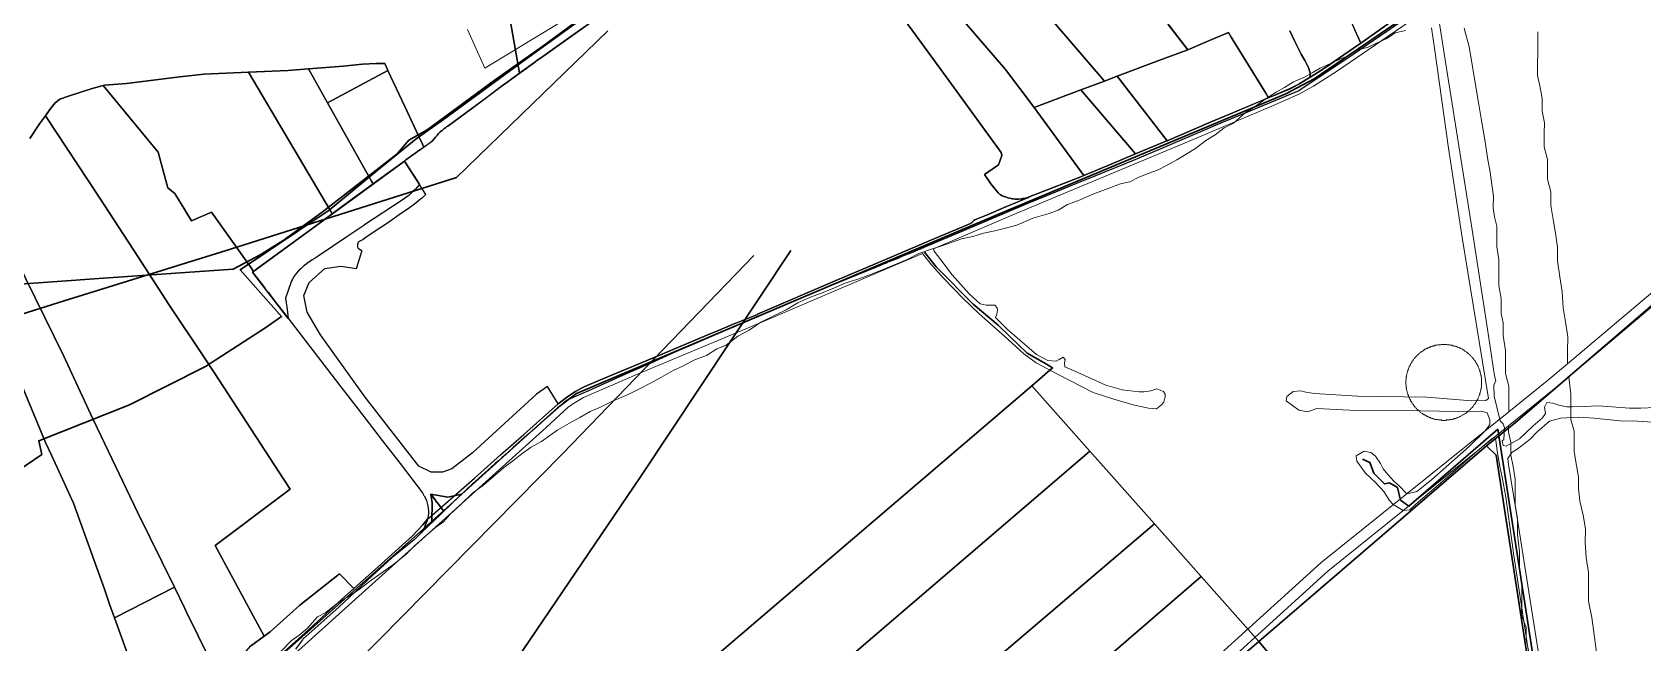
# Model space of a CAD drawing. Header units: metres. Extents: x 3 to 1027712, y 40 to 4430649.
# Drawn here: x 507104 to 508884, y 4406152 to 4406826 of the extents above; entities that cross this region are included whole.
import ezdxf

# ---------------------------------------------------------------- set-up
doc = ezdxf.new("R2010")
doc.units = ezdxf.units.M
doc.header["$MEASUREMENT"] = 0
doc.layers.add('A.ES.SDGC.CP.07003.cadastralparcel — CadastralParcel', color=1, linetype='Continuous')
for name, color, linetype, lineweight in [('Carreteras_5_km', 2, 'Continuous', 30), ('Cauces_artificiales_5_km', 141, 'Continuous', 30), ('Lineas_electricas_5_km', 1, 'Continuous', 30), ('Tuberias_distribucion_agua_ABAQUA', 5, 'Continuous', 30)]:
    doc.layers.add(name, color=color, linetype=linetype, lineweight=lineweight)
for name, color, linetype, lineweight, true_color in [('Gasoductors_5_km', 7, 'Continuous', 30, 0x990087), ('Habitats_5_km', 7, 'Continuous', 9, 0xbefad2), ('Humedales_5_km', 7, 'Continuous', 9, 0xdbcafc), ('Itinerarios_Espacios_naturales_Protegidos_5_km', 7, 'Continuous', 30, 0x3800b0)]:
    doc.layers.add(name, color=color, linetype=linetype, lineweight=lineweight, true_color=true_color)

msp = doc.modelspace()

# ---------------------------------------------------------------- linework, layer by layer
at = {"layer": 'A.ES.SDGC.CP.07003.cadastralparcel — CadastralParcel', "color": 7, "linetype": 'Continuous', "flags": 128}
for points in [[(507570.3, 4407194.9), (507642.8, 4406780.9), (507628.9, 4406770.7), (507627.7, 4406769.8), (507622.6, 4406766.1), (507606.5, 4406754.2), (507590, 4406742), (507588.5, 4406740.9), (507563.4, 4406722.6), (507562.2, 4406721.7), (507561.3, 4406721.1), (507559.2, 4406719.5), (507557.2, 4406717.8), (507556.4, 4406717.1), (507555.2, 4406716.1), (507553.3, 4406714.2), (507552.2, 4406713), (507551.6, 4406712.3), (507549.9, 4406710.3), (507548.2, 4406708.2), (507546.7, 4406706.1), (507543.5, 4406703.8), (507536.9, 4406699.1), (507535.4, 4406702.4), (507531.6, 4406710.9), (507516.2, 4406744.2), (507497.3, 4406783.9), (507496.9, 4406784.9), (507494, 4406791.7), (507484.4, 4406791.8), (507469.2, 4406791.1), (507447.7, 4406788.9), (507409.5, 4406785.7), (507387, 4406783.8), (507343.3, 4406782), (507318.5, 4406781), (507294, 4406779.8), (507267.3, 4406776.8), (507208.2, 4406769.6), (507183.9, 4406767.9), (507182.5, 4406767.5), (507170.6, 4406764), (507144.3, 4406755.6), (507134.6, 4406752.2), (507129.4, 4406748.2), (507123.6, 4406740.9), (507118.7, 4406733.9), (507112.3, 4406725), (507101.7, 4406708.8)], [(507730.5, 4406843.4), (507699.7, 4406821.6), (507665.9, 4406797.7), (507661.9, 4406794.8), (507661, 4406794.1), (507660.8, 4406794), (507642.8, 4406780.9), (507570.3, 4407194.9)], [(507934.2, 4407023.6), (508108.6, 4406785.2), (508175.3, 4406693.3), (508176.1, 4406690), (508172.2, 4406679.6), (508156.8, 4406669.1), (508163.8, 4406658.9), (508171.8, 4406648.7), (508173.1, 4406647.6), (508173.2, 4406647.4), (508174.8, 4406646.4), (508176.4, 4406645.5), (508178.2, 4406644.8), (508179, 4406644.6), (508181.9, 4406643.5), (508182.5, 4406643.3), (508186.2, 4406642.4), (508187.8, 4406642.1), (508188.4, 4406642), (508190.7, 4406641.8), (508192.1, 4406641.8), (508194.3, 4406641.8), (508197.8, 4406642.2), (508199, 4406642.4), (508204.2, 4406643.3), (508188.5, 4406636.7), (508181, 4406633.5), (508172.7, 4406630), (508160.7, 4406625), (508146.2, 4406618.9), (508144.9, 4406618.3), (508144.5, 4406617.7), (508144, 4406617.1), (508143.5, 4406616.5), (508143, 4406616), (508142.4, 4406615.6), (508141.8, 4406615.2), (508141.2, 4406614.8), (508140.5, 4406614.5), (508097.5, 4406596.4), (508087, 4406592), (508022.1, 4406564.4), (507994.1, 4406552.6), (507906, 4406514.6), (507905.7, 4406514.4), (507878.2, 4406503.2), (507860, 4406495.7), (507856, 4406494.1), (507791.6, 4406466.9), (507732.2, 4406442.1), (507715.1, 4406434.9), (507709.8, 4406432.2), (507704.6, 4406429.3), (507699.6, 4406426.1), (507694.7, 4406422.7), (507690, 4406419), (507685.7, 4406415.7), (507673.7, 4406434.7), (507661.6, 4406426.5), (507590.7, 4406361.5), (507568.1, 4406343.8), (507557.7, 4406340.1), (507545.1, 4406340.3), (507531.6, 4406346.9), (507472.2, 4406423.2), (507422.8, 4406491.9), (507407.9, 4406516.8), (507404.3, 4406535.4), (507410.4, 4406549.8), (507427.7, 4406565.2), (507445.2, 4406567.9), (507462.6, 4406565.2), (507468.6, 4406583.9), (507468.7, 4406584.2), (507464.9, 4406586.8), (507464.7, 4406587.2), (507464.4, 4406587.7), (507464.2, 4406588.3), (507464, 4406588.8), (507463.9, 4406589.4), (507464.2, 4406592), (507464.2, 4406592.7), (507464.4, 4406593.3), (507464.6, 4406594), (507465, 4406594.5), (507465.4, 4406595), (507465.9, 4406595.5), (507466.5, 4406595.8), (507469.5, 4406597.4), (507471.7, 4406599.1), (507480, 4406604.6), (507496.8, 4406615.8), (507512.5, 4406626.6), (507519.6, 4406631.4), (507526.6, 4406636.6), (507533.4, 4406642), (507535.5, 4406643.8), (507538.7, 4406646.5), (507539.2, 4406647), (507539.2, 4406647), (507532.1, 4406658.1), (507515.5, 4406683.8), (507517.1, 4406685.1), (507546.7, 4406706.1), (507548.2, 4406708.2), (507549.9, 4406710.3), (507551.6, 4406712.3), (507553.3, 4406714.2), (507555.2, 4406716.1), (507557.2, 4406717.8), (507559.2, 4406719.5), (507561.3, 4406721.1), (507562.2, 4406721.7), (507563.4, 4406722.6), (507590, 4406742), (507622.6, 4406766.1), (507627.7, 4406769.8), (507660.8, 4406794), (507661, 4406794.1), (507661.9, 4406794.8), (507665.9, 4406797.7), (507727.3, 4406841.1)], [(508134.2, 4406837.9), (508180.1, 4406785.2), (508211.6, 4406743), (508266.4, 4406667.9), (508263.2, 4406666.5), (508215.8, 4406647.9), (508206.2, 4406644.2), (508204.2, 4406643.3), (508199, 4406642.4), (508197.8, 4406642.2), (508194.3, 4406641.8), (508192.1, 4406641.8), (508190.7, 4406641.8), (508188.4, 4406642), (508187.8, 4406642.1), (508186.2, 4406642.4), (508182.5, 4406643.3), (508181.9, 4406643.5), (508179, 4406644.6), (508178.2, 4406644.8), (508176.4, 4406645.5), (508174.8, 4406646.4), (508173.2, 4406647.4), (508173.1, 4406647.6), (508171.8, 4406648.7), (508163.8, 4406658.9), (508156.8, 4406669.1), (508172.2, 4406679.6), (508176.1, 4406690), (508175.3, 4406693.3), (508108.6, 4406785.2), (507934.2, 4407023.6)], [(508705.2, 4406898), (508564.1, 4406801.6), (508504.2, 4406761.6), (508418.1, 4406725.8), (508411.7, 4406723.1), (508405.9, 4406720.6), (508354.1, 4406698.6), (508322.9, 4406685.4), (508269.4, 4406663.5), (508266.5, 4406662.3), (508250.3, 4406655.6), (508235.2, 4406649.4), (508203.7, 4406636.5), (508175.9, 4406624.7), (508134.4, 4406607.2), (508091.7, 4406589.2), (508090.4, 4406588.7), (508089.2, 4406588.1), (508087.9, 4406587.6), (508086.6, 4406587), (508081.7, 4406585), (508081.6, 4406584.9), (508079.6, 4406584.1), (508075.1, 4406582.3), (508071.9, 4406581), (508066.3, 4406578.7), (508060.8, 4406576.4), (508052.2, 4406572.9), (508050, 4406572), (508048.1, 4406571.2), (508046, 4406570.4), (508039.9, 4406567.9), (508036.4, 4406566.4), (507962.8, 4406536.3), (507930.4, 4406522.4), (507905.5, 4406511.6), (507900.3, 4406509.4), (507879.4, 4406500.4), (507863.6, 4406493.6), (507841.5, 4406484.1), (507813.9, 4406472.2), (507788, 4406460.7), (507756.6, 4406446.8), (507733.8, 4406436.7), (507723.1, 4406431.9), (507718.4, 4406429.8), (507711.4, 4406426.7), (507705.4, 4406424), (507699.7, 4406421.5), (507694.9, 4406419.4), (507667.2, 4406395.1), (507662, 4406390.4), (507657.2, 4406386.2), (507653.9, 4406383.2), (507635.9, 4406367.3), (507630.7, 4406362.7), (507628.4, 4406360.6), (507626.9, 4406359.3), (507625.7, 4406358.2), (507624, 4406356.8), (507623.4, 4406356.2), (507622.8, 4406355.7), (507621.6, 4406354.6), (507620.5, 4406353.6), (507619.1, 4406352.4), (507617.8, 4406351.2), (507616.4, 4406350), (507614.9, 4406348.7), (507613.7, 4406347.6), (507611.5, 4406345.6), (507590.8, 4406327.3), (507576.5, 4406313.6), (507557.7, 4406295.5), (507555.8, 4406293.7), (507541.6, 4406280.1), (507534.2, 4406273), (507536.4, 4406275.8), (507537.1, 4406277.3), (507540.4, 4406285.6), (507541.1, 4406288.1), (507543.4, 4406290.1), (507552.3, 4406297.9), (507593.2, 4406333.5), (507621.6, 4406359.5), (507647.7, 4406381.9), (507685.7, 4406415.7), (507690, 4406419), (507694.7, 4406422.7), (507699.6, 4406426.1), (507704.6, 4406429.3), (507709.8, 4406432.2), (507715.1, 4406434.9), (507732.2, 4406442.1), (507791.6, 4406466.9), (507856, 4406494.1), (507860, 4406495.7), (507878.2, 4406503.2), (507905.7, 4406514.4), (507906, 4406514.6), (507994.1, 4406552.6), (508022.1, 4406564.4), (508087, 4406592), (508097.5, 4406596.4), (508140.5, 4406614.5), (508141.2, 4406614.8), (508141.8, 4406615.2), (508142.4, 4406615.6), (508143, 4406616), (508143.5, 4406616.5), (508144, 4406617.1), (508144.5, 4406617.7), (508144.9, 4406618.3), (508146.2, 4406618.9), (508160.7, 4406625), (508172.7, 4406630), (508181, 4406633.5), (508188.5, 4406636.7), (508204.2, 4406643.3), (508206.2, 4406644.2), (508215.8, 4406647.9), (508263.2, 4406666.5), (508266.4, 4406667.9), (508266.4, 4406667.9), (508296.9, 4406680.6), (508323.5, 4406691.7), (508356.6, 4406705.5), (508358.6, 4406706.4), (508407.3, 4406727.2), (508426.9, 4406735.4), (508465.9, 4406751.8), (508494.5, 4406763.7), (508503.5, 4406768.4), (508517.6, 4406777.1), (508532.5, 4406786.5), (508570.7, 4406812.7), (508572.6, 4406814.1), (508625.7, 4406851.8)], [(508494.3, 4406827.7), (508496.9, 4406822.2), (508499.8, 4406816.1), (508503.1, 4406809.3), (508506.8, 4406802.1), (508510.9, 4406795.1), (508511, 4406794.8), (508511.3, 4406794.2), (508511.7, 4406793.4), (508512, 4406792.7), (508512.3, 4406792.1), (508512.6, 4406791.5), (508512.9, 4406791), (508513.2, 4406790.4), (508513.5, 4406789.8), (508513.8, 4406789.3), (508514.1, 4406788.7), (508514.4, 4406788.1), (508514.6, 4406787.4), (508514.9, 4406786.7), (508515.2, 4406786), (508515.5, 4406785.1), (508515.7, 4406784.3), (508516, 4406783.4), (508516.2, 4406782.6), (508516.4, 4406781.8), (508516.6, 4406781.2), (508516.8, 4406780.5), (508516.9, 4406779.8), (508516.9, 4406779.4), (508516.9, 4406779.1), (508516.8, 4406778.3), (508516.7, 4406777.5), (508516.6, 4406776.5), (508516.6, 4406776.4), (508504.2, 4406768.9), (508494.7, 4406764), (508494.6, 4406763.9), (508470.7, 4406753.8), (508467.6, 4406758.9), (508429.6, 4406820.9), (508426.4, 4406826), (508410.7, 4406819.2), (508400.4, 4406814.8), (508381.5, 4406806.6), (508381.5, 4406806.6), (508359.9, 4406834.8)], [(508565.8, 4406829.4), (508572.6, 4406814.1), (508570.7, 4406812.7), (508532.5, 4406786.5), (508517.6, 4406777.1), (508516.6, 4406776.4), (508516.6, 4406776.5), (508516.7, 4406777.5), (508516.8, 4406778.3), (508516.9, 4406779.1), (508516.9, 4406779.4), (508516.9, 4406779.8), (508516.8, 4406780.5), (508516.6, 4406781.2), (508516.4, 4406781.8), (508516.2, 4406782.6), (508516, 4406783.4), (508515.7, 4406784.3), (508515.5, 4406785.1), (508515.2, 4406786), (508514.9, 4406786.7), (508514.6, 4406787.4), (508514.4, 4406788.1), (508514.1, 4406788.7), (508513.8, 4406789.3), (508513.5, 4406789.8), (508513.2, 4406790.4), (508512.9, 4406791), (508512.6, 4406791.5), (508512.3, 4406792.1), (508512, 4406792.7), (508511.7, 4406793.4), (508511.3, 4406794.2), (508511, 4406794.8), (508510.9, 4406795.1), (508506.8, 4406802.1), (508503.1, 4406809.3), (508499.8, 4406816.1), (508496.9, 4406822.2), (508494.3, 4406827.7)], [(507101.7, 4406708.8), (507112.3, 4406725), (507118.7, 4406733.9), (507178.2, 4406644), (507221.5, 4406577.5), (507255, 4406525.4), (507293.7, 4406467.5), (507305.1, 4406450.1), (507382.3, 4406332.2), (507389.4, 4406321.4), (507380.5, 4406314.7), (507306.3, 4406259.3), (507360.5, 4406158.9), (507345.5, 4406148)], [(507313.6, 4406106.5), (507274.8, 4406185.4), (507272.9, 4406189.4), (507261.3, 4406213.1), (507220.6, 4406296), (507175.9, 4406389.2), (507171.2, 4406399), (507138.6, 4406468.9), (507076.3, 4406595.8)], [(507071.1, 4406488.4), (507118.9, 4406373.1), (507125.4, 4406359), (507149.7, 4406306), (507184.1, 4406210.9), (507189.6, 4406194.3), (507195.1, 4406179.1), (507207.6, 4406144.7), (507251.1, 4406025), (507245.2, 4406019.8), (507232.7, 4406007.3), (507226.4, 4405999.4), (507226.2, 4405999.2), (507214.1, 4405988.6), (507211.2, 4405986), (507209, 4405982.6), (507193.6, 4405958.7), (507152.8, 4405893.5), (507121.6, 4405844.2), (507076.3, 4405933.7)], [(507362.9, 4406124.2), (507401.6, 4406158.7), (507445.9, 4406199.4), (507459.5, 4406211.5), (507490.2, 4406238.8), (507524.4, 4406270), (507535.9, 4406281.8), (507541.1, 4406288.1), (507540.4, 4406285.6), (507537.1, 4406277.3), (507536.4, 4406275.8), (507534.2, 4406273), (507526.7, 4406265.8), (507501.5, 4406245.7), (507484.1, 4406229.3), (507480.1, 4406225.6), (507449, 4406196.6), (507443.5, 4406191.4), (507403.2, 4406155.5), (507402.8, 4406154.9), (507395.3, 4406144.5)]]:
    msp.add_lwpolyline(points, dxfattribs=at)
for points in [[(508636.1, 4406859.2), (508625.7, 4406851.8), (508572.6, 4406814.1), (508523.3, 4406925.3), (508795.8, 4406960.6), (508810, 4406964.4), (508909.7, 4407011.4), (508919.3, 4407015.8), (508916.4, 4407011.3), (508905.6, 4407004.8), (508892.1, 4406996.3), (508880.1, 4406990.8), (508861.7, 4406982.6), (508848.2, 4406976.4), (508809.1, 4406958.9), (508755.4, 4406935.8), (508733.7, 4406923.7), (508725.8, 4406919.7), (508716, 4406914.5), (508702.3, 4406906.5), (508689.9, 4406898.5), (508676.6, 4406889.4), (508641.1, 4406864.5), (508636.1, 4406859.2)], [(508135.9, 4406839.2), (508155.8, 4406854.5), (508172.2, 4406866.5), (508184.1, 4406872.2), (508199.3, 4406877.4), (508289.3, 4406772.2), (508263.4, 4406762.5), (508211.6, 4406743), (508180.1, 4406785.2), (508134.2, 4406837.9), (508134.8, 4406838.3), (508135.9, 4406839.2)], [(508289.3, 4406772.2), (508199.3, 4406877.4), (508200.1, 4406877.7), (508208, 4406879.2), (508224.2, 4406877.7), (508249.1, 4406873.7), (508267.2, 4406871.5), (508284.8, 4406870.8), (508286.9, 4406870.7), (508292.8, 4406870.5), (508301.3, 4406870.1), (508316.6, 4406870.7), (508332.7, 4406870.5), (508381.5, 4406806.6), (508349.4, 4406794.9), (508303.3, 4406777.5), (508289.3, 4406772.2)], [(508381.5, 4406806.6), (508400.4, 4406814.8), (508410.7, 4406819.2), (508426.4, 4406826), (508429.6, 4406820.9), (508467.6, 4406758.9), (508470.7, 4406753.8), (508426.9, 4406735.4), (508407.3, 4406727.2), (508358.6, 4406706.4), (508303.3, 4406777.5), (508349.4, 4406794.9), (508381.5, 4406806.6)], [(507243.4, 4406693.8), (507182.5, 4406767.5), (507183.9, 4406767.9), (507208.2, 4406769.6), (507267.3, 4406776.8), (507294, 4406779.8), (507318.5, 4406781), (507343.3, 4406782), (507433.7, 4406629), (507435.8, 4406625.6), (507414.4, 4406609.9), (507355, 4406566.5), (507348.9, 4406562), (507346.2, 4406565.9), (507302.2, 4406627.3), (507280.3, 4406617.8), (507267.8, 4406638.5), (507262.3, 4406647.4), (507262.1, 4406647.6), (507254.1, 4406654.3), (507250.9, 4406666.3), (507243.4, 4406693.8)], [(507433.7, 4406629), (507343.3, 4406782), (507387, 4406783.8), (507409.5, 4406785.7), (507430.6, 4406748.2), (507479.2, 4406661.8), (507481, 4406658.7), (507468.9, 4406649.8), (507435.8, 4406625.6), (507433.7, 4406629)], [(507430.6, 4406748.2), (507409.5, 4406785.7), (507447.7, 4406788.9), (507469.2, 4406791.1), (507484.4, 4406791.8), (507494, 4406791.7), (507496.9, 4406784.9), (507497.3, 4406783.9), (507430.6, 4406748.2)], [(507479.2, 4406661.8), (507430.6, 4406748.2), (507497.3, 4406783.9), (507516.2, 4406744.2), (507531.6, 4406710.9), (507535.4, 4406702.4), (507536.9, 4406699.1), (507536.5, 4406698.8), (507529.7, 4406694), (507517.1, 4406685.1), (507515.5, 4406683.8), (507490.6, 4406665.7), (507481, 4406658.7), (507479.2, 4406661.8)], [(507537.3, 4406314.2), (507538.8, 4406311.5), (507539.9, 4406308.8), (507540.9, 4406306), (507541.5, 4406303.1), (507542, 4406300.2), (507542.2, 4406297.2), (507542.1, 4406294.8), (507541.8, 4406291.4), (507541.2, 4406288.5), (507541.1, 4406288.1), (507535.9, 4406281.8), (507524.4, 4406270), (507490.2, 4406238.8), (507459.5, 4406211.5), (507443.8, 4406227.7), (507399.8, 4406193.1), (507367.2, 4406163.8), (507360.5, 4406158.9), (507306.3, 4406259.3), (507380.5, 4406314.7), (507389.4, 4406321.4), (507382.3, 4406332.2), (507305.1, 4406450.1), (507293.7, 4406467.5), (507255, 4406525.4), (507221.5, 4406577.5), (507178.2, 4406644), (507118.7, 4406733.9), (507123.6, 4406740.9), (507129.4, 4406748.2), (507134.6, 4406752.2), (507144.3, 4406755.6), (507170.6, 4406764), (507182.5, 4406767.5), (507243.4, 4406693.8), (507250.9, 4406666.3), (507254.1, 4406654.3), (507262.1, 4406647.6), (507262.3, 4406647.4), (507267.8, 4406638.5), (507280.3, 4406617.8), (507302.2, 4406627.3), (507346.2, 4406565.9), (507348.9, 4406562), (507347.8, 4406561.2), (507357.2, 4406549), (507361, 4406544.1), (507362.2, 4406542.5), (507365.2, 4406538.7), (507367.9, 4406535.1), (507373.6, 4406527.8), (507379.1, 4406520.6), (507380.8, 4406518.5), (507382, 4406517), (507395.3, 4406499.7), (507439.2, 4406442.6), (507470.6, 4406401.8), (507480.2, 4406389.3), (507491, 4406375.3), (507510.7, 4406349.6), (507535.6, 4406317.3), (507537.2, 4406314.4), (507537.3, 4406314.2)], [(508266.4, 4406667.9), (508211.6, 4406743), (508263.4, 4406762.5), (508323.5, 4406691.7), (508296.9, 4406680.6), (508266.4, 4406667.9)], [(508323.5, 4406691.7), (508263.4, 4406762.5), (508289.3, 4406772.2), (508303.3, 4406777.5), (508358.6, 4406706.4), (508356.6, 4406705.5), (508323.5, 4406691.7)], [(507387.2, 4406510.1), (507347.8, 4406561.2), (507515.5, 4406683.8), (507529.2, 4406662.6), (507532.1, 4406658.1), (507531.9, 4406657.7), (507529.8, 4406655.2), (507527.7, 4406652.9), (507525.4, 4406650.6), (507523.1, 4406648.4), (507520.7, 4406646.3), (507518.2, 4406644.3), (507515.6, 4406642.4), (507512.9, 4406640.7), (507471.6, 4406613.3), (507470.7, 4406612.7), (507452, 4406600.2), (507420.2, 4406578.7), (507416.8, 4406576.7), (507413.5, 4406574.7), (507410.5, 4406572.6), (507410.3, 4406572.5), (507407.2, 4406570.2), (507405.3, 4406568.6), (507404.2, 4406567.7), (507401.3, 4406565), (507398.6, 4406562.5), (507396.1, 4406559.7), (507393.8, 4406556.7), (507391.8, 4406553.5), (507390.8, 4406551.6), (507387.1, 4406540.9), (507384.2, 4406532.5), (507385.9, 4406519.9), (507387.2, 4406510.1)], [(507012.8, 4406615.7), (507012.5, 4406620), (507012.4, 4406623.7), (507044.1, 4406650.2), (507047.7, 4406653.6), (507076.3, 4406595.8), (507138.6, 4406468.9), (507171.2, 4406399), (507175.9, 4406389.2), (507220.6, 4406296), (507261.3, 4406213.1), (507195.1, 4406179.1), (507189.6, 4406194.3), (507184.1, 4406210.9), (507149.7, 4406306), (507125.4, 4406359), (507118.9, 4406373.1), (507071.1, 4406488.4), (507012.8, 4406615.7)], [(507322.6, 4406088.1), (507313.6, 4406106.5), (507319.1, 4406114.1), (507333.8, 4406134.4), (507345.5, 4406148), (507360.5, 4406158.9), (507367.2, 4406163.8), (507399.8, 4406193.1), (507443.8, 4406227.7), (507459.5, 4406211.5), (507445.9, 4406199.4), (507401.6, 4406158.7), (507362.9, 4406124.2), (507328.5, 4406093.3), (507322.6, 4406088.1)], [(507207.6, 4406144.7), (507195.1, 4406179.1), (507261.3, 4406213.1), (507272.9, 4406189.4), (507274.8, 4406185.4), (507313.6, 4406106.5), (507322.6, 4406088.1), (507288.3, 4406057.6), (507251.1, 4406025), (507207.6, 4406144.7)]]:
    msp.add_lwpolyline(points, close=True, dxfattribs=at)
at = {"layer": 'Carreteras_5_km'}
for p, q in [((508521, 4406774.7, 1.3), (508649.6, 4406862.7, 1.1)), ((508086.3, 4406588.6, 1), (508178.4, 4406627.9, 0.8)), ((507558.7, 4406297.5, 1.1), (507544.8, 4406316, 0.9)), ((507558.7, 4406297.5, 1.1), (507579, 4406315.7, 1.2)), ((507546, 4406285.9, 1.1), (507558.7, 4406297.5, 1.1))]:
    msp.add_line(p, q, dxfattribs=at)
for points in [[(508178.4, 4406627.9, 0.8), (508441.5, 4406738, 0.8), (508490, 4406758.2, 1), (508521, 4406774.7, 1.3)], [(507579, 4406315.7, 1.2), (507684.8, 4406411.4, 1.2), (507705.9, 4406426.9, 1.3), (508086.3, 4406588.6, 1)], [(507544.8, 4406316, 0.9), (507546.4, 4406306.2, 1), (507546, 4406285.9, 1.1)], [(507579, 4406315.7, 1.2), (507563.6, 4406312.6, 1), (507544.8, 4406316, 0.9)], [(507321.4, 4406086, 0.9), (507539.9, 4406280.5, 1.2), (507546, 4406285.9, 1.1)]]:
    msp.add_polyline3d(points, dxfattribs=at)
at = {"layer": 'Cauces_artificiales_5_km'}
for points in [[(507149.3, 4405022.5, 3.2), (507170.2, 4405042.2, 3.3), (507219, 4405084.6, 3.3), (507443.7, 4405277.5, 3.3), (507607.1, 4405416.5, 3.3), (507687.4, 4405488.5, 3.3), (507714.1, 4405512.5, 3.3), (507763.8, 4405555.2, 3.3), (507812.7, 4405597.1, 3.3), (507839.3, 4405619.9, 3.3), (507918.7, 4405688.1, 3.3), (507995.9, 4405754.3, 3.3), (508071.8, 4405819.5, 3.2), (508151.1, 4405887.6, 3.2), (508226.9, 4405952.7, 3.2), (508460.1, 4406153.1, 3.2), (508711.7, 4406369.2, 3.2), (508724.9, 4406379.9, 3.2), (508743.7, 4406395, 3.2), (508999.9, 4406614.8, 3.2), (509005.6, 4406619.7, 3.2)], [(508090.3, 4406583.4, 3.3), (508091.8, 4406581.5, 3.3), (508103.2, 4406567, 3.3), (508104.7, 4406565.5, 3.3), (508104.7, 4406565.5, 3.3), (508144.3, 4406525.6, 3.3), (508171.7, 4406502.4, 3.3), (508184.8, 4406490.1, 3.3), (508184.8, 4406490.1, 3.3), (508204.1, 4406471.8, 3.3), (508220.8, 4406462, 3.3), (508220.8, 4406462, 3.3), (508222.1, 4406461.2, 3.3), (508222.2, 4406461.2, 3.3), (508232.1, 4406455.4, 3.3), (508209.1, 4406435.7, 3.3), (507563.6, 4405884, 3.1)], [(508209.1, 4406435.7, 3.3), (508273.2, 4406363.5, 4.2), (508344.7, 4406283.1, 2.9), (508396.4, 4406224.8, 2.7), (508460.1, 4406153.1, 2.8), (508596.5, 4405991.2, 3.1)], [(508883.2, 4405314.6, 2.8), (508767.8, 4406064, 3.2), (508765.7, 4406077.8, 3.2), (508757.7, 4406130, 3.2), (508722.5, 4406358.8, 3.2), (508711.7, 4406369.2, 2.5)], [(508273.2, 4406363.5, 4.2), (507748.8, 4405914, 3.1), (507628.7, 4405809, 2.8), (507502.3, 4405698.4, 2.6), (507428.2, 4405633.6, 2.4)], [(508344.7, 4406283.1, 2.9), (507696.3, 4405731.2, 2.4), (507569, 4405622.9, 2.4), (507491.6, 4405557, 2.3)], [(508396.4, 4406224.8, 2.7), (507750.7, 4405668.5, 2.2), (507624.6, 4405559.8, 2.2), (507545.6, 4405491.7, 2.1)]]:
    msp.add_polyline3d(points, dxfattribs=at)
at = {"layer": 'Gasoductors_5_km'}
msp.add_lwpolyline([(507023.6, 4406543.2), (507177.7, 4406554.2), (507326.1, 4406564.5), (507356.2, 4406580.4), (507381.6, 4406596.3), (507424.5, 4406627.4), (507507.5, 4406691.8), (507520.6, 4406707), (507540.7, 4406718.4), (507614.8, 4406772.8), (507668.4, 4406810.7), (507710.5, 4406841.8)], dxfattribs=at)
at = {"layer": 'Habitats_5_km'}
for points in [[(507709.4, 4406850.4), (507604.4, 4406786.4), (507585.4, 4406829.4)], [(507378.8, 4406142.2), (507390.3, 4406153.7), (507399.2, 4406160), (507408.1, 4406167.6), (507419.6, 4406180.3), (507428.6, 4406185.3), (507440.1, 4406194.2), (507454.1, 4406203.1), (507465.6, 4406210.7), (507477.1, 4406219.5), (507494.9, 4406232.2), (507503.8, 4406238.5), (507516.6, 4406248.7), (507526.8, 4406258.8), (507539.6, 4406270.2), (507549.8, 4406279.1), (507558.7, 4406285.4), (507566.4, 4406294.3), (507577.9, 4406304.5), (507590.7, 4406317.1), (507603.4, 4406326), (507613.6, 4406334.9), (507625.1, 4406345), (507635.3, 4406352.6), (507646.8, 4406361.5), (507655.8, 4406367.8), (507667.2, 4406374.1), (507676.2, 4406380.5), (507685.1, 4406386.8), (507697.9, 4406394.4), (507709.3, 4406400.7), (507720.8, 4406407.1), (507732.3, 4406412.1), (507745, 4406418.4), (507762.9, 4406426), (507775.6, 4406432.4), (507788.4, 4406438.7), (507799.8, 4406445), (507812.6, 4406452.6), (507824.1, 4406457.7), (507835.5, 4406464), (507849.6, 4406469), (507861, 4406476.6), (507871.2, 4406480.4), (507884, 4406490.6), (507896.7, 4406496.9), (507909.5, 4406505.8), (507924.8, 4406513.3), (507937.6, 4406519.7), (507950.3, 4406527.3), (507964.3, 4406533.6), (507978.3, 4406538.6), (507991.1, 4406543.7), (508002.6, 4406548.8), (508017.8, 4406553.8), (508031.9, 4406558.9), (508047.2, 4406565.2), (508059.9, 4406570.2), (508071.4, 4406575.3), (508084.1, 4406581.6), (508098.1, 4406586.7), (508109.6, 4406590.4), (508121.1, 4406594.2), (508131.3, 4406598), (508144, 4406600.5), (508155.5, 4406604.3), (508168.2, 4406606.8), (508178.4, 4406609.4), (508192.4, 4406613.1), (508210.2, 4406620.7), (508228.1, 4406625.8), (508238.3, 4406629.6), (508248.5, 4406635.9), (508262.5, 4406640.9), (508276.5, 4406647.3), (508290.5, 4406652.3), (508307.1, 4406658.6), (508317.3, 4406661.1), (508327.5, 4406666.2), (508337.7, 4406670), (508347.9, 4406673.8), (508358.1, 4406678.8), (508369.5, 4406685.2), (508379.7, 4406691.5), (508389.9, 4406697.8), (508401.4, 4406706.7), (508411.6, 4406713), (508421.8, 4406720.6), (508432, 4406725.7), (508444.8, 4406737.1), (508455, 4406743.4), (508469.1, 4406753.6), (508479.3, 4406759.9), (508488.2, 4406765), (508498.4, 4406771.3), (508509.9, 4406776.3), (508518.8, 4406781.4), (508527.7, 4406786.5), (508539.2, 4406791.5), (508549.4, 4406796.6), (508559.6, 4406800.4), (508568.5, 4406806.7), (508580, 4406809.2), (508590.2, 4406814.3), (508601.6, 4406819.3), (508610.6, 4406825.7), (508622, 4406828.2)], [(508686.9, 4406830.6), (508692.6, 4406810.1), (508695.8, 4406790.6), (508699.9, 4406765.8), (508703.1, 4406746.5), (508706.5, 4406726.5), (508710, 4406705), (508712.9, 4406687.6), (508715.6, 4406671.7), (508717.5, 4406658), (508719.3, 4406645), (508719.2, 4406632.3), (508720.5, 4406622.1), (508723, 4406611.9), (508722.9, 4406599.2), (508722.9, 4406589.1), (508725.4, 4406575.1), (508725.3, 4406561.1), (508725.3, 4406545.9), (508727.7, 4406531.9), (508727.7, 4406515.4), (508730.2, 4406505.2), (508730.1, 4406491.2), (508732.6, 4406474.7), (508732.5, 4406459.4), (508732.5, 4406449.3), (508736.3, 4406435.3), (508736.2, 4406425.1), (508736.2, 4406412.4), (508736.2, 4406406.7), (508528.5, 4406239.9), (508334.5, 4406063.9)], [(508768.3, 4406826.6), (508768.3, 4406815.2), (508768.3, 4406803.7), (508768.2, 4406791), (508768.2, 4406778.3), (508770.7, 4406766.9), (508773.1, 4406752.9), (508773.1, 4406738.9), (508775.6, 4406726.2), (508775.5, 4406714.8), (508775.5, 4406699.5), (508779.2, 4406685.5), (508779.2, 4406675.4), (508779.2, 4406663.9), (508782.9, 4406649.9), (508782.9, 4406634.7), (508785.3, 4406619.4), (508787.8, 4406604.2), (508790.3, 4406588.9), (508790.3, 4406573.7), (508792.7, 4406555.9), (508795.2, 4406539.4), (508796.4, 4406521.6), (508798.9, 4406506.3), (508801.4, 4406489.8), (508801.3, 4406473.3), (508801.3, 4406460.6), (508801.3, 4406460), (508778.6, 4406440.9), (508736.2, 4406406.7), (508736.2, 4406412.4), (508736.2, 4406425.1), (508736.3, 4406435.3), (508732.5, 4406449.3), (508732.5, 4406459.4), (508732.6, 4406474.7), (508730.1, 4406491.2), (508730.2, 4406505.2), (508727.7, 4406515.4), (508727.7, 4406531.9), (508725.3, 4406545.9), (508725.3, 4406561.1), (508725.4, 4406575.1), (508722.9, 4406589.1), (508722.9, 4406599.2), (508723, 4406611.9), (508720.5, 4406622.1), (508719.2, 4406632.3), (508719.3, 4406645), (508717.5, 4406658), (508715.6, 4406671.7), (508712.9, 4406687.6), (508710, 4406705), (508706.5, 4406726.5), (508703.1, 4406746.5), (508699.9, 4406765.8), (508695.8, 4406790.6), (508692.6, 4406810.1), (508686.9, 4406830.6)], [(508334.5, 4406063.9), (508528.5, 4406239.9), (508736.2, 4406406.7), (508778.6, 4406440.9), (508801.3, 4406460), (509008.6, 4406634.9)], [(509016.3, 4406625.9), (508802.5, 4406445.5), (508786.2, 4406431.9), (508736.1, 4406391.5), (508536.3, 4406230.9), (508342.3, 4406054.9)], [(508758, 4406143), (508755.5, 4406155.7), (508755.6, 4406168.4), (508750.5, 4406182.4), (508750.6, 4406196.4), (508750.7, 4406214.1), (508748.2, 4406233.2), (508748.3, 4406252.3), (508745.8, 4406271.3), (508745.9, 4406289.1), (508743.4, 4406304.4), (508743.4, 4406318.4), (508743.5, 4406332.3), (508741, 4406346.3), (508738.5, 4406359), (508738.6, 4406373), (508736.1, 4406384.5), (508736.1, 4406391.5), (508786.2, 4406431.9), (508802.5, 4406445.5), (508802.5, 4406445.3), (508804.9, 4406426.2), (508804.9, 4406412.3), (508804.8, 4406398.3), (508808.6, 4406385.6), (508808.5, 4406372.9), (508808.5, 4406362.7), (508811, 4406347.4), (508813.5, 4406334.7), (508813.4, 4406322), (508814.7, 4406308), (508818.4, 4406292.8), (508820.9, 4406277.5), (508820.8, 4406262.3), (508822, 4406245.8), (508824.5, 4406229.2), (508824.5, 4406214), (508824.4, 4406197.5), (508828.1, 4406179.7), (508830.6, 4406160.6), (508834.3, 4406132.6)], [(508342.3, 4406054.9), (508536.3, 4406230.9), (508736.1, 4406391.5), (508736.1, 4406384.5), (508738.6, 4406373), (508738.5, 4406359), (508741, 4406346.3), (508743.5, 4406332.3), (508743.4, 4406318.4), (508743.4, 4406304.4), (508745.9, 4406289.1), (508745.8, 4406271.3), (508748.3, 4406252.3), (508748.2, 4406233.2), (508750.7, 4406214.1), (508750.6, 4406196.4), (508750.5, 4406182.4), (508755.6, 4406168.4), (508755.5, 4406155.7), (508758, 4406143)]]:
    msp.add_lwpolyline(points, dxfattribs=at)
for points in [[(508665.1, 4406397.4), (508665.9, 4406397.4), (508666.6, 4406397.4), (508667.3, 4406397.9), (508668.1, 4406397.9), (508668.8, 4406397.9), (508669.5, 4406397.9), (508670.2, 4406397.9), (508671, 4406397.9), (508671.7, 4406398.4), (508672.4, 4406398.4), (508673.1, 4406398.4), (508673.8, 4406398.4), (508674.6, 4406398.9), (508675.3, 4406398.9), (508676, 4406399.4), (508676.6, 4406399.4), (508677.4, 4406399.4), (508678.1, 4406399.9), (508678.7, 4406399.9), (508679.4, 4406400.4), (508680.1, 4406400.4), (508680.8, 4406400.9), (508681.5, 4406401.4), (508682.1, 4406401.4), (508682.8, 4406401.9), (508683.4, 4406401.9), (508684.1, 4406402.4), (508684.7, 4406402.9), (508685.3, 4406403.4), (508686, 4406403.4), (508686.6, 4406403.9), (508687.2, 4406404.4), (508687.8, 4406404.9), (508688.4, 4406404.9), (508689, 4406405.4), (508689.6, 4406405.9), (508690.2, 4406406.4), (508690.8, 4406406.9), (508691.3, 4406407.4), (508691.9, 4406407.9), (508692.4, 4406408.4), (508693, 4406408.9), (508693.5, 4406409.4), (508694, 4406409.9), (508694.5, 4406410.4), (508695, 4406410.9), (508695.5, 4406411.4), (508696, 4406411.9), (508696.5, 4406412.4), (508696.9, 4406412.9), (508697.4, 4406413.9), (508697.8, 4406414.4), (508698.3, 4406414.9), (508698.7, 4406415.4), (508699.1, 4406415.9), (508699.5, 4406416.4), (508699.9, 4406417.4), (508700.3, 4406417.9), (508700.6, 4406418.4), (508701, 4406418.9), (508701.4, 4406419.9), (508701.7, 4406420.4), (508702, 4406420.9), (508702.3, 4406421.9), (508702.6, 4406422.4), (508702.9, 4406422.9), (508703.2, 4406423.9), (508703.5, 4406424.4), (508703.7, 4406424.9), (508704, 4406425.9), (508704.2, 4406426.4), (508704.4, 4406427.4), (508704.6, 4406427.9), (508704.8, 4406428.4), (508705, 4406429.4), (508705.2, 4406429.9), (508705.4, 4406430.9), (508705.5, 4406431.4), (508705.6, 4406431.9), (508705.7, 4406432.9), (508705.9, 4406433.4), (508706, 4406434.4), (508706.1, 4406434.9), (508706.1, 4406435.9), (508706.2, 4406436.4), (508706.2, 4406437.4), (508706.2, 4406437.9), (508706.3, 4406438.9), (508706.3, 4406439.4), (508706.3, 4406439.9), (508706.2, 4406440.9), (508706.2, 4406441.4), (508706.2, 4406442.4), (508706.1, 4406442.9), (508706.1, 4406443.9), (508706, 4406444.4), (508705.9, 4406445.4), (508705.7, 4406445.9), (508705.6, 4406446.9), (508705.5, 4406447.4), (508705.4, 4406447.9), (508705.2, 4406448.9), (508705, 4406449.4), (508704.8, 4406450.4), (508704.6, 4406450.9), (508704.4, 4406451.4), (508704.2, 4406452.4), (508704, 4406452.9), (508703.7, 4406453.9), (508703.5, 4406454.4), (508703.2, 4406454.9), (508702.9, 4406455.9), (508702.6, 4406456.4), (508702.3, 4406456.9), (508702, 4406457.9), (508701.7, 4406458.4), (508701.4, 4406458.9), (508701, 4406459.9), (508700.7, 4406460.4), (508700.3, 4406460.9), (508699.9, 4406461.4), (508699.5, 4406462.4), (508699.1, 4406462.9), (508698.7, 4406463.4), (508698.3, 4406463.9), (508697.8, 4406464.4), (508697.4, 4406465.4), (508697, 4406465.9), (508696.5, 4406466.4), (508696, 4406466.9), (508695.5, 4406467.4), (508695, 4406467.9), (508694.5, 4406468.4), (508694, 4406468.9), (508693.5, 4406469.4), (508693, 4406469.9), (508692.4, 4406470.4), (508691.9, 4406470.9), (508691.3, 4406471.4), (508690.8, 4406471.9), (508690.2, 4406472.4), (508689.6, 4406472.9), (508689, 4406473.4), (508688.4, 4406473.9), (508687.8, 4406473.9), (508687.2, 4406474.4), (508686.6, 4406474.9), (508686, 4406475.4), (508685.3, 4406475.9), (508684.7, 4406475.9), (508684.1, 4406476.4), (508683.4, 4406476.9), (508682.8, 4406476.9), (508682.1, 4406477.4), (508681.5, 4406477.4), (508680.8, 4406477.9), (508680.1, 4406478.4), (508679.4, 4406478.4), (508678.7, 4406478.9), (508678.1, 4406478.9), (508677.4, 4406479.4), (508676.6, 4406479.4), (508676, 4406479.4), (508675.3, 4406479.9), (508674.6, 4406479.9), (508673.8, 4406480.4), (508673.1, 4406480.4), (508672.4, 4406480.4), (508671.7, 4406480.4), (508671, 4406480.9), (508670.2, 4406480.9), (508669.5, 4406480.9), (508668.8, 4406480.9), (508668.1, 4406480.9), (508667.3, 4406481.4), (508666.6, 4406481.4), (508665.9, 4406481.4), (508665.1, 4406481.4), (508664.4, 4406481.4), (508663.7, 4406481.4), (508663, 4406481.4), (508662.2, 4406481.4), (508661.5, 4406481.4), (508660.8, 4406480.9), (508660.1, 4406480.9), (508659.3, 4406480.9), (508658.6, 4406480.9), (508657.9, 4406480.9), (508657.2, 4406480.4), (508656.5, 4406480.4), (508655.7, 4406480.4), (508655, 4406480.4), (508654.3, 4406479.9), (508653.6, 4406479.9), (508652.9, 4406479.4), (508652.2, 4406479.4), (508651.5, 4406479.4), (508650.8, 4406478.9), (508650.1, 4406478.9), (508649.4, 4406478.4), (508648.7, 4406478.4), (508648.1, 4406477.9), (508647.4, 4406477.4), (508646.7, 4406477.4), (508646.1, 4406476.9), (508645.4, 4406476.9), (508644.8, 4406476.4), (508644.1, 4406475.9), (508643.5, 4406475.9), (508642.9, 4406475.4), (508642.3, 4406474.9), (508641.6, 4406474.4), (508641, 4406473.9), (508640.4, 4406473.9), (508639.8, 4406473.4), (508639.2, 4406472.9), (508638.7, 4406472.4), (508638.1, 4406471.9), (508637.5, 4406471.4), (508637, 4406470.9), (508636.4, 4406470.4), (508635.9, 4406469.9), (508635.4, 4406469.4), (508634.8, 4406468.9), (508634.3, 4406468.4), (508633.8, 4406467.9), (508633.3, 4406467.4), (508632.9, 4406466.9), (508632.4, 4406466.4), (508631.9, 4406465.9), (508631.5, 4406465.4), (508631, 4406464.4), (508630.6, 4406463.9), (508630.1, 4406463.4), (508629.7, 4406462.9), (508629.3, 4406462.4), (508629, 4406461.4), (508628.6, 4406460.9), (508628.2, 4406460.4), (508627.8, 4406459.9), (508627.5, 4406458.9), (508627.1, 4406458.4), (508626.8, 4406457.9), (508626.5, 4406456.9), (508626.2, 4406456.4), (508625.9, 4406455.9), (508625.6, 4406454.9), (508625.4, 4406454.4), (508625.1, 4406453.9), (508624.9, 4406452.9), (508624.6, 4406452.4), (508624.4, 4406451.4), (508624.2, 4406450.9), (508624, 4406450.4), (508623.8, 4406449.4), (508623.6, 4406448.9), (508623.5, 4406447.9), (508623.4, 4406447.4), (508623.2, 4406446.9), (508623.1, 4406445.9), (508623, 4406445.4), (508622.9, 4406444.4), (508622.8, 4406443.9), (508622.7, 4406442.9), (508622.7, 4406442.4), (508622.6, 4406441.4), (508622.6, 4406440.9), (508622.6, 4406439.9), (508622.6, 4406439.4), (508622.6, 4406438.9), (508622.6, 4406437.9), (508622.6, 4406437.4), (508622.7, 4406436.4), (508622.7, 4406435.9), (508622.8, 4406434.9), (508622.9, 4406434.4), (508623, 4406433.4), (508623.1, 4406432.9), (508623.2, 4406432.4), (508623.4, 4406431.4), (508623.5, 4406430.9), (508623.6, 4406429.9), (508623.8, 4406429.4), (508624, 4406428.4), (508624.2, 4406427.9), (508624.4, 4406427.4), (508624.6, 4406426.4), (508624.9, 4406425.9), (508625.1, 4406424.9), (508625.4, 4406424.4), (508625.6, 4406423.9), (508625.9, 4406422.9), (508626.2, 4406422.4), (508626.5, 4406421.9), (508626.8, 4406420.9), (508627.1, 4406420.4), (508627.5, 4406419.9), (508627.8, 4406418.9), (508628.2, 4406418.4), (508628.6, 4406417.9), (508629, 4406417.4), (508629.3, 4406416.4), (508629.7, 4406415.9), (508630.1, 4406415.4), (508630.6, 4406414.9), (508631, 4406414.4), (508631.5, 4406413.9), (508631.9, 4406412.9), (508632.4, 4406412.4), (508632.9, 4406411.9), (508633.3, 4406411.4), (508633.8, 4406410.9), (508634.3, 4406410.4), (508634.8, 4406409.9), (508635.4, 4406409.4), (508635.9, 4406408.9), (508636.4, 4406408.4), (508637, 4406407.9), (508637.5, 4406407.4), (508638.1, 4406406.9), (508638.7, 4406406.4), (508639.2, 4406405.9), (508639.8, 4406405.4), (508640.4, 4406404.9), (508641, 4406404.9), (508641.6, 4406404.4), (508642.2, 4406403.9), (508642.9, 4406403.4), (508643.5, 4406403.4), (508644.1, 4406402.9), (508644.8, 4406402.4), (508645.4, 4406401.9), (508646.1, 4406401.9), (508646.7, 4406401.4), (508647.4, 4406401.4), (508648.1, 4406400.9), (508648.7, 4406400.4), (508649.4, 4406400.4), (508650.1, 4406399.9), (508650.8, 4406399.9), (508651.5, 4406399.4), (508652.2, 4406399.4), (508652.9, 4406399.4), (508653.6, 4406398.9), (508654.3, 4406398.9), (508655, 4406398.4), (508655.7, 4406398.4), (508656.5, 4406398.4), (508657.1, 4406398.4), (508657.9, 4406397.9), (508658.6, 4406397.9), (508659.3, 4406397.9), (508660.1, 4406397.9), (508660.8, 4406397.9), (508661.5, 4406397.9), (508662.2, 4406397.4), (508663, 4406397.4), (508663.7, 4406397.4), (508664.4, 4406397.4)], [(508665.1, 4406397.4), (508664.4, 4406397.4), (508663.7, 4406397.4), (508663, 4406397.4), (508662.2, 4406397.4), (508661.5, 4406397.9), (508660.8, 4406397.9), (508660.1, 4406397.9), (508659.3, 4406397.9), (508658.6, 4406397.9), (508657.9, 4406397.9), (508657.1, 4406398.4), (508656.5, 4406398.4), (508655.7, 4406398.4), (508655, 4406398.4), (508654.3, 4406398.9), (508653.6, 4406398.9), (508652.9, 4406399.4), (508652.2, 4406399.4), (508651.5, 4406399.4), (508650.8, 4406399.9), (508650.1, 4406399.9), (508649.4, 4406400.4), (508648.7, 4406400.4), (508648.1, 4406400.9), (508647.4, 4406401.4), (508646.7, 4406401.4), (508646.1, 4406401.9), (508645.4, 4406401.9), (508644.8, 4406402.4), (508644.1, 4406402.9), (508643.5, 4406403.4), (508642.9, 4406403.4), (508642.2, 4406403.9), (508641.6, 4406404.4), (508641, 4406404.9), (508640.4, 4406404.9), (508639.8, 4406405.4), (508639.2, 4406405.9), (508638.7, 4406406.4), (508638.1, 4406406.9), (508637.5, 4406407.4), (508637, 4406407.9), (508636.4, 4406408.4), (508635.9, 4406408.9), (508635.4, 4406409.4), (508634.8, 4406409.9), (508634.3, 4406410.4), (508633.8, 4406410.9), (508633.3, 4406411.4), (508632.9, 4406411.9), (508632.4, 4406412.4), (508631.9, 4406412.9), (508631.5, 4406413.9), (508631, 4406414.4), (508630.6, 4406414.9), (508630.1, 4406415.4), (508629.7, 4406415.9), (508629.3, 4406416.4), (508629, 4406417.4), (508628.6, 4406417.9), (508628.2, 4406418.4), (508627.8, 4406418.9), (508627.5, 4406419.9), (508627.1, 4406420.4), (508626.8, 4406420.9), (508626.5, 4406421.9), (508626.2, 4406422.4), (508625.9, 4406422.9), (508625.6, 4406423.9), (508625.4, 4406424.4), (508625.1, 4406424.9), (508624.9, 4406425.9), (508624.6, 4406426.4), (508624.4, 4406427.4), (508624.2, 4406427.9), (508624, 4406428.4), (508623.8, 4406429.4), (508623.6, 4406429.9), (508623.5, 4406430.9), (508623.4, 4406431.4), (508623.2, 4406432.4), (508623.1, 4406432.9), (508623, 4406433.4), (508622.9, 4406434.4), (508622.8, 4406434.9), (508622.7, 4406435.9), (508622.7, 4406436.4), (508622.6, 4406437.4), (508622.6, 4406437.9), (508622.6, 4406438.9), (508622.6, 4406439.4), (508622.6, 4406439.9), (508622.6, 4406440.9), (508622.6, 4406441.4), (508622.7, 4406442.4), (508622.7, 4406442.9), (508622.8, 4406443.9), (508622.9, 4406444.4), (508623, 4406445.4), (508623.1, 4406445.9), (508623.2, 4406446.9), (508623.4, 4406447.4), (508623.5, 4406447.9), (508623.6, 4406448.9), (508623.8, 4406449.4), (508624, 4406450.4), (508624.2, 4406450.9), (508624.4, 4406451.4), (508624.6, 4406452.4), (508624.9, 4406452.9), (508625.1, 4406453.9), (508625.4, 4406454.4), (508625.6, 4406454.9), (508625.9, 4406455.9), (508626.2, 4406456.4), (508626.5, 4406456.9), (508626.8, 4406457.9), (508627.1, 4406458.4), (508627.5, 4406458.9), (508627.8, 4406459.9), (508628.2, 4406460.4), (508628.6, 4406460.9), (508629, 4406461.4), (508629.3, 4406462.4), (508629.7, 4406462.9), (508630.1, 4406463.4), (508630.6, 4406463.9), (508631, 4406464.4), (508631.5, 4406465.4), (508631.9, 4406465.9), (508632.4, 4406466.4), (508632.9, 4406466.9), (508633.3, 4406467.4), (508633.8, 4406467.9), (508634.3, 4406468.4), (508634.8, 4406468.9), (508635.4, 4406469.4), (508635.9, 4406469.9), (508636.4, 4406470.4), (508637, 4406470.9), (508637.5, 4406471.4), (508638.1, 4406471.9), (508638.7, 4406472.4), (508639.2, 4406472.9), (508639.8, 4406473.4), (508640.4, 4406473.9), (508641, 4406473.9), (508641.6, 4406474.4), (508642.3, 4406474.9), (508642.9, 4406475.4), (508643.5, 4406475.9), (508644.1, 4406475.9), (508644.8, 4406476.4), (508645.4, 4406476.9), (508646.1, 4406476.9), (508646.7, 4406477.4), (508647.4, 4406477.4), (508648.1, 4406477.9), (508648.7, 4406478.4), (508649.4, 4406478.4), (508650.1, 4406478.9), (508650.8, 4406478.9), (508651.5, 4406479.4), (508652.2, 4406479.4), (508652.9, 4406479.4), (508653.6, 4406479.9), (508654.3, 4406479.9), (508655, 4406480.4), (508655.7, 4406480.4), (508656.5, 4406480.4), (508657.2, 4406480.4), (508657.9, 4406480.9), (508658.6, 4406480.9), (508659.3, 4406480.9), (508660.1, 4406480.9), (508660.8, 4406480.9), (508661.5, 4406481.4), (508662.2, 4406481.4), (508663, 4406481.4), (508663.7, 4406481.4), (508664.4, 4406481.4), (508665.1, 4406481.4), (508665.9, 4406481.4), (508666.6, 4406481.4), (508667.3, 4406481.4), (508668.1, 4406480.9), (508668.8, 4406480.9), (508669.5, 4406480.9), (508670.2, 4406480.9), (508671, 4406480.9), (508671.7, 4406480.4), (508672.4, 4406480.4), (508673.1, 4406480.4), (508673.8, 4406480.4), (508674.6, 4406479.9), (508675.3, 4406479.9), (508676, 4406479.4), (508676.6, 4406479.4), (508677.4, 4406479.4), (508678.1, 4406478.9), (508678.7, 4406478.9), (508679.4, 4406478.4), (508680.1, 4406478.4), (508680.8, 4406477.9), (508681.5, 4406477.4), (508682.1, 4406477.4), (508682.8, 4406476.9), (508683.4, 4406476.9), (508684.1, 4406476.4), (508684.7, 4406475.9), (508685.3, 4406475.9), (508686, 4406475.4), (508686.6, 4406474.9), (508687.2, 4406474.4), (508687.8, 4406473.9), (508688.4, 4406473.9), (508689, 4406473.4), (508689.6, 4406472.9), (508690.2, 4406472.4), (508690.8, 4406471.9), (508691.3, 4406471.4), (508691.9, 4406470.9), (508692.4, 4406470.4), (508693, 4406469.9), (508693.5, 4406469.4), (508694, 4406468.9), (508694.5, 4406468.4), (508695, 4406467.9), (508695.5, 4406467.4), (508696, 4406466.9), (508696.5, 4406466.4), (508697, 4406465.9), (508697.4, 4406465.4), (508697.8, 4406464.4), (508698.3, 4406463.9), (508698.7, 4406463.4), (508699.1, 4406462.9), (508699.5, 4406462.4), (508699.9, 4406461.4), (508700.3, 4406460.9), (508700.7, 4406460.4), (508701, 4406459.9), (508701.4, 4406458.9), (508701.7, 4406458.4), (508702, 4406457.9), (508702.3, 4406456.9), (508702.6, 4406456.4), (508702.9, 4406455.9), (508703.2, 4406454.9), (508703.5, 4406454.4), (508703.7, 4406453.9), (508704, 4406452.9), (508704.2, 4406452.4), (508704.4, 4406451.4), (508704.6, 4406450.9), (508704.8, 4406450.4), (508705, 4406449.4), (508705.2, 4406448.9), (508705.4, 4406447.9), (508705.5, 4406447.4), (508705.6, 4406446.9), (508705.7, 4406445.9), (508705.9, 4406445.4), (508706, 4406444.4), (508706.1, 4406443.9), (508706.1, 4406442.9), (508706.2, 4406442.4), (508706.2, 4406441.4), (508706.2, 4406440.9), (508706.3, 4406439.9), (508706.3, 4406439.4), (508706.3, 4406438.9), (508706.2, 4406437.9), (508706.2, 4406437.4), (508706.2, 4406436.4), (508706.1, 4406435.9), (508706.1, 4406434.9), (508706, 4406434.4), (508705.9, 4406433.4), (508705.7, 4406432.9), (508705.6, 4406431.9), (508705.5, 4406431.4), (508705.4, 4406430.9), (508705.2, 4406429.9), (508705, 4406429.4), (508704.8, 4406428.4), (508704.6, 4406427.9), (508704.4, 4406427.4), (508704.2, 4406426.4), (508704, 4406425.9), (508703.7, 4406424.9), (508703.5, 4406424.4), (508703.2, 4406423.9), (508702.9, 4406422.9), (508702.6, 4406422.4), (508702.3, 4406421.9), (508702, 4406420.9), (508701.7, 4406420.4), (508701.4, 4406419.9), (508701, 4406418.9), (508700.6, 4406418.4), (508700.3, 4406417.9), (508699.9, 4406417.4), (508699.5, 4406416.4), (508699.1, 4406415.9), (508698.7, 4406415.4), (508698.3, 4406414.9), (508697.8, 4406414.4), (508697.4, 4406413.9), (508696.9, 4406412.9), (508696.5, 4406412.4), (508696, 4406411.9), (508695.5, 4406411.4), (508695, 4406410.9), (508694.5, 4406410.4), (508694, 4406409.9), (508693.5, 4406409.4), (508693, 4406408.9), (508692.4, 4406408.4), (508691.9, 4406407.9), (508691.3, 4406407.4), (508690.8, 4406406.9), (508690.2, 4406406.4), (508689.6, 4406405.9), (508689, 4406405.4), (508688.4, 4406404.9), (508687.8, 4406404.9), (508687.2, 4406404.4), (508686.6, 4406403.9), (508686, 4406403.4), (508685.3, 4406403.4), (508684.7, 4406402.9), (508684.1, 4406402.4), (508683.4, 4406401.9), (508682.8, 4406401.9), (508682.1, 4406401.4), (508681.5, 4406401.4), (508680.8, 4406400.9), (508680.1, 4406400.4), (508679.4, 4406400.4), (508678.7, 4406399.9), (508678.1, 4406399.9), (508677.4, 4406399.4), (508676.6, 4406399.4), (508676, 4406399.4), (508675.3, 4406398.9), (508674.6, 4406398.9), (508673.8, 4406398.4), (508673.1, 4406398.4), (508672.4, 4406398.4), (508671.7, 4406398.4), (508671, 4406397.9), (508670.2, 4406397.9), (508669.5, 4406397.9), (508668.8, 4406397.9), (508668.1, 4406397.9), (508667.3, 4406397.9), (508666.6, 4406397.4), (508665.9, 4406397.4)]]:
    msp.add_lwpolyline(points, close=True, dxfattribs=at)
at = {"layer": 'Humedales_5_km'}
for points in [[(507295.4, 4406050.3, 0.5), (507575.8, 4406302.5, 1.5), (507672.1, 4406389.7, 0.8), (507697, 4406412.3, 0.8), (507704.3, 4406417.3, 0.9), (507713.4, 4406422.7, 0.9), (507775.8, 4406449.7, 0.8), (507908.9, 4406505.3, 1), (508033.8, 4406558.6, 0.6), (508088.2, 4406581.8, 0.6), (508098.3, 4406569.4, 0.6), (508111.8, 4406554.1, 0.6), (508132.8, 4406532.4, 0.6), (508150.8, 4406515.1, 0.6), (508179.1, 4406490.1, 0.6), (508200.2, 4406470.9, 0.6), (508213.8, 4406461, 0.6), (508237.6, 4406448.5, 0.6), (508276.8, 4406428.3, 0.6), (508299.7, 4406420.7, 0.6), (508321.1, 4406414.7, 0.6), (508337.9, 4406410.7, 0.6), (508346.9, 4406410.1, 0.6), (508352.3, 4406414.7, 0.6), (508354.9, 4406417.5, 0.6), (508356.6, 4406423.4, 0.6), (508356.5, 4406426.5, 0.6), (508354.6, 4406429.3, 0.6), (508347.2, 4406432.1, 0.6), (508340.7, 4406430.1, 0.6), (508332.9, 4406428.9, 0.6), (508327.9, 4406428.9, 0.6), (508309, 4406431.1, 0.6), (508290.8, 4406436.2, 0.6), (508255.7, 4406452.1, 0.6), (508245.5, 4406456.5, 0.6), (508245.3, 4406460.8, 0.6), (508245.8, 4406464.6, 0.6), (508243.8, 4406467.4, 0.6), (508239.2, 4406464.6, 0.6), (508235.9, 4406462.9, 0.6), (508226.6, 4406463.4, 0.6), (508214.4, 4406470, 0.6), (508182.3, 4406497.9, 0.6), (508169, 4406511.1, 0.6), (508170.3, 4406514.8, 0.6), (508171.3, 4406519.1, 0.6), (508170.6, 4406521.9, 0.6), (508168.3, 4406524.6, 0.6), (508163.6, 4406524.7, 0.6), (508158.7, 4406524.6, 0.6), (508152, 4406526.3, 0.6), (508139.9, 4406537.2, 0.6), (508121.1, 4406558.3, 0.6), (508108.4, 4406574.6, 0.6), (508101, 4406584.3, 0.6), (508100.4, 4406587, 0.6), (508188.2, 4406624.3, 0.6), (508391.8, 4406709.4, 0.4), (508475.1, 4406744.8, 0.5), (508502.8, 4406757.2, 0.7), (508520.4, 4406766.8, 0.9), (508547.1, 4406783.4, 0.7), (508637.8, 4406845.9, 0.8)], [(508650.8, 4406831.2, 0.9), (508654.5, 4406806.2, 0.9), (508669.6, 4406698.3, 0.9), (508684.7, 4406599.4, 0.9), (508703.4, 4406484.5, 0.9), (508713.8, 4406421.7, 0.9), (508710.8, 4406419.3, 0.9), (508695.5, 4406419.1, 0.9), (508645.8, 4406423, 0.9), (508569, 4406424.1, 0.9), (508521.6, 4406427.1, 1), (508512.1, 4406428.6, 1), (508506.6, 4406430, 1), (508497.9, 4406429.4, 1), (508490.9, 4406423.6, 1), (508490.1, 4406419, 1), (508504.2, 4406408.6, 1), (508513.8, 4406407, 1), (508524.1, 4406410.4, 1), (508560.1, 4406408.8, 1), (508618.2, 4406408.3, 1), (508680.2, 4406407.2, 1), (508705.8, 4406407.7, 1), (508712.4, 4406405.8, 1), (508715.3, 4406398, 1), (508715.4, 4406392.9, 1), (508710.3, 4406386, 1), (508692.4, 4406368.5, 1), (508651, 4406331.6, 1), (508634.6, 4406318.8, 1), (508623.5, 4406316.1, 1), (508615.3, 4406324.9, 1), (508609.5, 4406329.7, 1), (508602.7, 4406337.6, 1), (508597.4, 4406343.7, 1), (508594.5, 4406349.7, 1), (508588.8, 4406357.9, 1), (508583.9, 4406361.9, 1), (508576.4, 4406363.3, 1), (508567.5, 4406358.3, 1), (508568.3, 4406352.4, 1), (508577.8, 4406338.9, 1), (508588.8, 4406328.8, 1), (508598.1, 4406318.8, 1), (508604.3, 4406308.8, 1), (508608.4, 4406304.6, 1), (508619.5, 4406297.9, 1), (508626.8, 4406298.5, 1), (508633.5, 4406304.7, 1), (508671.1, 4406337, 1), (508696.1, 4406358.8, 1), (508718.2, 4406377.8, 1), (508720.6, 4406378.8, 1), (508722, 4406375.5, 1), (508723.5, 4406363.3, 1), (508726.8, 4406344.7, 1), (508728.8, 4406334.6, 1), (508732.9, 4406312.4, 1), (508740.2, 4406261.7, 1), (508741.8, 4406248.2, 1), (508758.1, 4406141.5, 1.1)], [(508898.5, 4406411.6, 0.8), (508882.1, 4406410.8, 0.8), (508869.6, 4406410.8, 0.8), (508835.3, 4406413.4, 0.8), (508819.6, 4406412.7, 0.8), (508806.4, 4406412.3, 0.8), (508800.4, 4406412.5, 0.8), (508791.6, 4406414.2, 0.8), (508784.9, 4406416.4, 0.8), (508778.4, 4406417.3, 0.8), (508775.7, 4406411.8, 0.8), (508777, 4406405.1, 0.8), (508773.5, 4406400.1, 0.8), (508763.1, 4406391.5, 0.8), (508748.3, 4406377.1, 0.8), (508733.3, 4406368.9, 0.8), (508730.1, 4406369.5, 0.8), (508728.9, 4406374.7, 0.8), (508730.8, 4406376.1, 0.8), (508731.7, 4406389.1, 0.8), (508729.9, 4406393.5, 0.8), (508726.7, 4406396.9, 0.8), (508720.3, 4406424.2, 0.9), (508719.6, 4406436.2, 0.9), (508721.8, 4406440.9, 0.9), (508720.6, 4406446.6, 0.9), (508712.6, 4406498.1, 0.9), (508695.9, 4406607.9, 0.9), (508665, 4406802.6, 0.9), (508657.7, 4406847.8, 1)], [(508770.5, 4406131, 0.6), (508754, 4406235.9, 0.6), (508745.1, 4406292.4, 0.6), (508736, 4406348.7, 0.6), (508735.3, 4406355.2, 0.6), (508739.7, 4406362, 0.7), (508745.6, 4406365.5, 0.7), (508759.9, 4406376.6, 0.7), (508767.7, 4406384.9, 0.7), (508781.4, 4406396.5, 0.7), (508793.5, 4406399.8, 0.7), (508813.6, 4406401.1, 0.7), (508830.6, 4406399.8, 0.7), (508862.6, 4406396.4, 0.7), (508872.7, 4406397, 0.7), (508923, 4406393.7, 0.7)]]:
    msp.add_polyline3d(points, dxfattribs=at)
at = {"layer": 'Itinerarios_Espacios_naturales_Protegidos_5_km'}
msp.add_lwpolyline([(509070.3, 4405255), (509066.3, 4405276.4), (508903.2, 4405243.9), (508888.4, 4405328), (508724.1, 4406387.5), (508625.7, 4406302.7), (508616.7, 4406309.3), (508613.4, 4406323.2), (508604.5, 4406328.5), (508598.9, 4406327.2), (508587, 4406339.1), (508582.7, 4406351), (508574.7, 4406354.6)], dxfattribs=at)
at = {"layer": 'Lineas_electricas_5_km'}
for points in [[(507740.5, 4406827.9, 5.1), (507573.2, 4406665.8, 5.9), (507323.2, 4406586.4, 12.2), (507139.6, 4406529.5, 15.8), (506925, 4406462.2, 17.7), (506734.2, 4406403.5, 12.8), (506490.8, 4406325.7, 9.3), (506295.2, 4406283.5, 13.6), (506085.3, 4406237.6, 11.3), (505888, 4406193.7, 9.9), (505630.3, 4406137.3, 10.1), (505413.5, 4406091, 9.6), (505267.4, 4406059.9, 8.6), (505159.8, 4405789.8, 1.2), (505076.5, 4405580.7, 1.3), (505001, 4405391.2, 1.5), (504920.5, 4405189.2, 1.8), (504848, 4405007.2, 1.8), (504762, 4404791.1, 1.8), (504679.9, 4404585.6, 2), (504646.9, 4404502.8, 2)], [(507942.7, 4406585.1, 1.9), (507776.4, 4406334.9, 0.9), (507604.1, 4406080.8, 0.8), (507418.7, 4405806.5, 0.6), (507221.3, 4405516.1, 0.7), (507039.4, 4405247.2, 0.7), (506857.4, 4404981, 1.4), (506697.6, 4404742, 1.3), (506521.7, 4404486.3, 2), (506453.9, 4404136.9, 1.7), (506397.5, 4403838.7, 2.2), (506343.7, 4403552.7, 1.6), (506272.2, 4403188.2, 2.1), (506219.6, 4402916.9, 2.8)], [(507901.9, 4406579.4, 1.9), (507690.4, 4406360.5, 1), (507462.5, 4406129.5, 0.7), (507246.4, 4405910.7, 0.8), (507057.7, 4405719.1, 1.3), (506823.3, 4405480, 0.8), (506607.7, 4405260, 0.9), (506399.3, 4405045.6, 1.3), (506162.5, 4404807.2, 1.1), (505948.8, 4404590.1, 0.9), (505733.7, 4404367.6, 1.2), (505567.5, 4404068.4, 1.5), (505399.2, 4403758.9, 2.5), (505329.9, 4403635, 2.7)]]:
    msp.add_polyline3d(points, dxfattribs=at)
at = {"layer": 'Tuberias_distribucion_agua_ABAQUA'}
msp.add_lwpolyline([(507718.2, 4406845.8), (507646.8, 4406794.4), (507558.7, 4406729.9), (507528.4, 4406708.5), (507483.3, 4406671.5), (507432.5, 4406629.8), (507366.3, 4406585.6), (507333.9, 4406563.7), (507379.8, 4406512.3), (507361.4, 4406499.3), (507295.6, 4406457), (507211.8, 4406414.5), (507111.3, 4406374.8), (507114.8, 4406359.7), (507045, 4406312.6)], dxfattribs=at)

doc.saveas('drawing.dxf')
